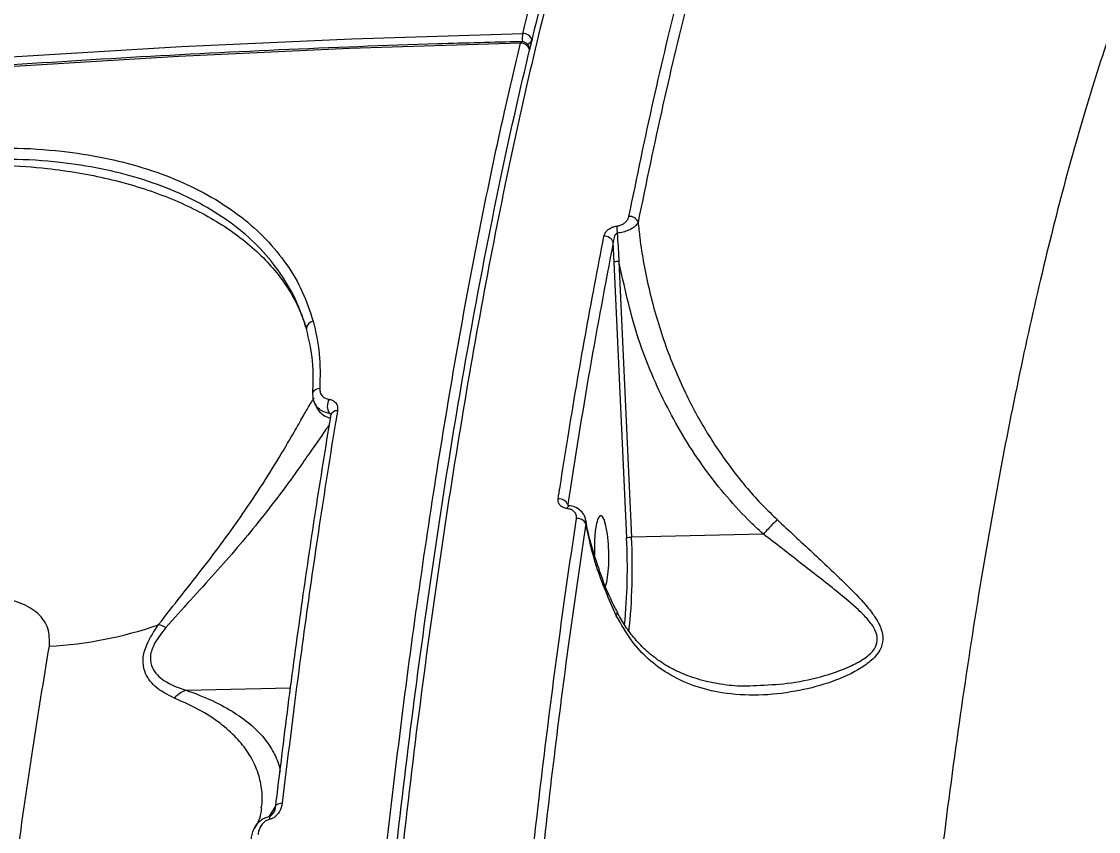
# Model space of a CAD drawing. Header units: millimetres. Extents: x -10374 to 11119, y -8221 to 9433.
# Drawn here: x -2836.1 to -2706.1, y -4564.2 to -4466.5 of the extents above; entities that cross this region are included whole.
import ezdxf

# ---------------------------------------------------------------- set-up
doc = ezdxf.new("R2010")
doc.units = ezdxf.units.MM
for name, color, linetype in [('DIKOM_ОБЪЕКТ', 7, 'Continuous'), ('DIKOM_РАЗМЕР_ЗОНА', 7, 'Continuous'), ('DIKOM_РАЗМЕР_ОБЪЕКТА', 7, 'Continuous')]:
    doc.layers.add(name, color=color, linetype=linetype)
doc.styles.add('style1', font='arial.ttf', dxfattribs={"width": 0.8})
doc.dimstyles.new('1-50', dxfattribs={"dimtxt": 300, "dimasz": 200, "dimexe": 100, "dimexo": 0, "dimgap": 100, "dimtad": 0, "dimdec": 0, "dimtxsty": 'style1', "dimcen": 0, "dimclrd": 7, "dimclre": 7, "dimadec": 1, "dimazin": 2, "dimtfac": 1, "dimtdec": 0, "dimtmove": 1, "dimatfit": 3, "dimfxl": 0, "dimlwd": 25, "dimlwe": 18, "dimarcsym": 0})

# ---------------------------------------------------------------- blocks, each defined once
blk = doc.blocks.new('*D16')
at = {"layer": 'Defpoints', "color": 0, "transparency": 16777216}
for p in [(-9045.1, 5161.67), (3694.49, 5161.67), (1813.16, -6719.94)]:
    blk.add_point(p, dxfattribs=at)
at = {"layer": 'DIKOM_РАЗМЕР_ОБЪЕКТА', "color": 7, "lineweight": 18, "transparency": 16777216}
for p, q in [((3694.49, 5161.67), (-9145.1, 5161.67)), ((1813.16, -6719.94), (-9145.1, -6719.94))]:
    blk.add_line(p, q, dxfattribs=at)
at = {"layer": 'DIKOM_РАЗМЕР_ОБЪЕКТА', "color": 7, "lineweight": 25, "transparency": 16777216}
for p, q in [((-9045.1, 4961.67), (-9045.1, -0.45)), ((-9045.1, -6519.94), (-9045.1, -1080.23))]:
    blk.add_line(p, q, dxfattribs=at)
at = {"layer": 'DIKOM_РАЗМЕР_ОБЪЕКТА', "color": 7, "transparency": 16777216}
for points in [[(-9078.43, 4961.67), (-9011.76, 4961.67), (-9045.1, 5161.67)], [(-9078.43, -6519.94), (-9011.76, -6519.94), (-9045.1, -6719.94)]]:
    blk.add_solid(points, dxfattribs=at)
at = {"layer": 'DIKOM_РАЗМЕР_ОБЪЕКТА', "color": 0, "transparency": 16777216, "insert": (-9045.1, -540.34), "char_height": 300, "attachment_point": 5, "rotation": 90, "style": 'style1'}
blk.add_mtext('11900', dxfattribs=at)
blk = doc.blocks.new('*D13')
at = {"layer": 'Defpoints', "color": 0, "transparency": 16777216}
for p in [(-10176.97, 7112.81), (3082.33, 7112.81), (2015.48, -8221.4)]:
    blk.add_point(p, dxfattribs=at)
at = {"layer": 'DIKOM_РАЗМЕР_ЗОНА', "color": 7, "lineweight": 18, "transparency": 16777216}
for p, q in [((3082.33, 7112.81), (-10276.97, 7112.81)), ((2015.48, -8221.4), (-10276.97, -8221.4))]:
    blk.add_line(p, q, dxfattribs=at)
at = {"layer": 'DIKOM_РАЗМЕР_ЗОНА', "color": 7, "lineweight": 25, "transparency": 16777216}
for p, q in [((-10176.97, 6912.81), (-10176.97, -14.41)), ((-10176.97, -8021.4), (-10176.97, -1094.19))]:
    blk.add_line(p, q, dxfattribs=at)
at = {"layer": 'DIKOM_РАЗМЕР_ЗОНА', "color": 7, "transparency": 16777216}
for points in [[(-10210.3, 6912.81), (-10143.64, 6912.81), (-10176.97, 7112.81)], [(-10210.3, -8021.4), (-10143.64, -8021.4), (-10176.97, -8221.4)]]:
    blk.add_solid(points, dxfattribs=at)
at = {"layer": 'DIKOM_РАЗМЕР_ЗОНА', "color": 0, "transparency": 16777216, "insert": (-10176.97, -554.3), "char_height": 300, "attachment_point": 5, "rotation": 90, "style": 'style1'}
blk.add_mtext('15300', dxfattribs=at)

msp = doc.modelspace()

# ---------------------------------------------------------------- linework, layer by layer
at = {"layer": 'DIKOM_ОБЪЕКТ', "color": 7, "linetype": 'Continuous', "lineweight": 15}
for p, q in [((-2774.44, -4468.57), (-2774.47, -4468.72)), ((-2764.57, -4495.51), (-2764.67, -4493.13)), ((-2763.05, -4528.8), (-2764.57, -4495.51)), ((-2763.98, -4495.44), (-2762.47, -4528.73)), ((-2770.17, -4524.76), (-2770.16, -4524.88)), ((-2770.17, -4524.76), (-2770.16, -4524.91)), ((-2768.01, -4526.63), (-2767.99, -4527.06)), ((-2746.56, -4528.36), (-2762.47, -4528.73)), ((-2816.21, -4547.19), (-2803.59, -4546.89)), ((-2747.57, -4546.62), (-2747.39, -4546.61)), ((-2807.15, -4561.43), (-2807.13, -4561.35)), ((-2806.13, -4562.4), (-2805.46, -4561.31)), ((-2805.7, -4562), (-2805.67, -4561.97))]:
    msp.add_line(p, q, dxfattribs=at)
at = {"layer": 'DIKOM_ОБЪЕКТ', "color": 7, "linetype": 'Continuous', "lineweight": 15, "flags": 128}
for points in [[(-2775.87, -4469.11), (-2796.5, -4469.76), (-2817.07, -4470.7), (-2837.58, -4471.94), (-2858.02, -4473.47), (-2878.39, -4475.3), (-2898.68, -4477.42), (-2918.88, -4479.84), (-2939, -4482.55), (-2959.01, -4485.55), (-2978.92, -4488.84), (-2998.72, -4492.42)], [(-2998.44, -4491.24), (-2978.64, -4487.66), (-2958.73, -4484.37), (-2938.71, -4481.37), (-2918.6, -4478.66), (-2898.4, -4476.24), (-2878.11, -4474.12), (-2857.74, -4472.29), (-2837.29, -4470.76), (-2816.78, -4469.52), (-2796.21, -4468.58), (-2775.59, -4467.93)], [(-2775.76, -4468.92), (-2775.77, -4468.92), (-2775.81, -4468.94), (-2775.84, -4469.01), (-2775.87, -4469.11)], [(-2774.75, -4469.75), (-2774.75, -4469.78), (-2774.76, -4469.89)], [(-2800.91, -4511.49), (-2800.91, -4511.36), (-2800.88, -4511.23), (-2800.81, -4511.1), (-2800.71, -4510.99), (-2800.58, -4510.9), (-2800.43, -4510.82), (-2800.26, -4510.77), (-2800.08, -4510.74)], [(-2798.75, -4514.18), (-2798.76, -4514.04), (-2798.75, -4513.99)], [(-2770.23, -4525.27), (-2770.16, -4525.11), (-2770.09, -4525), (-2770.02, -4524.95), (-2769.98, -4524.94)], [(-2765.6, -4534.63), (-2765.46, -4534.14), (-2765.31, -4533.21), (-2765.22, -4532.08), (-2765.2, -4530.82), (-2765.26, -4529.54), (-2765.37, -4528.35), (-2765.55, -4527.35), (-2765.77, -4526.6), (-2766.01, -4526.18), (-2766.26, -4526.11), (-2766.49, -4526.41), (-2766.69, -4527.05), (-2766.84, -4527.97), (-2766.93, -4529.11), (-2766.95, -4530.36), (-2766.93, -4530.91)], [(-2805.42, -4561.27), (-2805.4, -4561.18), (-2805.34, -4561.07), (-2805.25, -4560.98), (-2805.12, -4560.9), (-2804.97, -4560.85), (-2804.8, -4560.81), (-2804.61, -4560.79)]]:
    msp.add_lwpolyline(points, dxfattribs=at)
at = {"layer": 'DIKOM_ОБЪЕКТ', "color": 7, "linetype": 'Continuous', "lineweight": 15}
for centre, radius, start, end in [((-2775.79, -4470.18), 1.07, 15.4457, 94.3303), ((-2775.74, -4469.92), 1, 9.2685, 91.3862), ((-2771.94, -4468.62), 3.71, 169.2277, 184.6094), ((-2775.51, -4469), 1.07, 15.2147, 94.3019), ((-2775.27, -4468.39), 0.855, 286.2413, 337.9238), ((-2755.78, -4490.96), 8.48, 181.4642, 187.2919), ((-2762.7, -4491.11), 1.11, 22.4554, 94.5124), ((-2765.7, -4493.48), 1.08, 18.9056, 95.2658), ((-2764.03, -4497.46), 2.02, 88.4836, 105.2831), ((-2800.74, -4503.59), 0.942, 97.8569, 179.7796), ((-2797.48, -4512.89), 1.69, 151.2277, 211.5423), ((-2798, -4514.25), 0.8, 85.3226, 161.1633), ((-2771.19, -4525.21), 1.11, 23.9392, 96.4832), ((-2769, -4527.61), 1.15, 28.5476, 95.6757), ((-2836.37, -4532.38), 73.4, 354.5866, 2.7908), ((-2762.52, -4530.77), 2.03, 88.5271, 105.1934), ((-2836.12, -4532.44), 73.75, 354.015, 2.8775), ((-2835.18, -4494.33), 47.6, 272.986, 289.2164), ((-2820.47, -4542.97), 3.81, 61.3338, 75.5318), ((-2804.28, -4562.47), 1.85, 177.8969, 189.2604)]:
    msp.add_arc(centre, radius, start, end, dxfattribs=at)
for points, knots in [([(-2733.63, -4389.1), (-2734.77, -4389.55), (-2737.41, -4390.6), (-2741.48, -4393.79), (-2745.85, -4398.38), (-2750.06, -4404.24), (-2754.12, -4411.26), (-2758.04, -4419.37), (-2761.84, -4428.62), (-2765.52, -4438.97), (-2769.05, -4450.37), (-2772.48, -4462.97), (-2775.77, -4476.81), (-2778.94, -4491.89), (-2781.91, -4507.99), (-2784.69, -4525.02), (-2787.26, -4542.91), (-2789.61, -4561.61), (-2791.72, -4581.11), (-2793.61, -4601.36), (-2795.26, -4622.29), (-2796.67, -4643.79), (-2797.83, -4665.78), (-2798.7, -4686.72), (-2799.08, -4700.44), (-2799.25, -4706.56)], [0, 0, 0, 0, 0.033962, 0.078818, 0.123603, 0.168247, 0.211245, 0.254369, 0.297557, 0.340746, 0.38387, 0.426869, 0.471513, 0.516297, 0.561154, 0.60601, 0.650795, 0.695439, 0.740083, 0.784868, 0.829724, 0.874581, 0.919365, 0.964009, 1, 1, 1, 1]), ([(-2775.59, -4467.93), (-2774.93, -4465.28), (-2773.14, -4458.08), (-2770.07, -4447.22), (-2766.36, -4435.69), (-2762.5, -4425.32), (-2758.5, -4416.14), (-2754.39, -4408.21), (-2750.18, -4401.55), (-2745.88, -4396.19), (-2741.48, -4392.22), (-2738.12, -4389.91), (-2736.21, -4389.36), (-2735.81, -4389.24)], [0, 0, 0, 0, 0.05908, 0.160379, 0.261998, 0.363779, 0.46556, 0.567178, 0.668477, 0.769777, 0.871395, 0.973176, 1, 1, 1, 1]), ([(-2672.53, -4425.82), (-2672.99, -4425.78), (-2674.81, -4425.59), (-2677.95, -4426.51), (-2681.95, -4428.6), (-2685.89, -4431.98), (-2689.77, -4436.52), (-2693.55, -4442.22), (-2697.23, -4449.06), (-2700.79, -4457.02), (-2704.23, -4466.12), (-2707.54, -4476.32), (-2710.7, -4487.57), (-2713.71, -4499.83), (-2716.55, -4513.02), (-2719.21, -4527.15), (-2721.68, -4542.19), (-2723.96, -4558.11), (-2726.04, -4574.84), (-2727.91, -4592.29), (-2729.56, -4610.4), (-2730.87, -4627.73), (-2731.92, -4644.06), (-2732.44, -4654.25), (-2732.69, -4659.35)], [0, 0, 0, 0, 0.016106, 0.063737, 0.111402, 0.159217, 0.207108, 0.254999, 0.302814, 0.350479, 0.398221, 0.446113, 0.494081, 0.542049, 0.589942, 0.637684, 0.685544, 0.733554, 0.78164, 0.829726, 0.877737, 0.925597, 0.962799, 1, 1, 1, 1]), ([(-2784.08, -4428.4), (-2785.81, -4428.51), (-2793.95, -4429.04), (-2808.47, -4430.19), (-2827.6, -4431.95), (-2846.68, -4434.01), (-2865.7, -4436.34), (-2884.65, -4438.96), (-2903.53, -4441.86), (-2922.33, -4445.04), (-2941.05, -4448.5), (-2959.69, -4452.24), (-2978.23, -4456.26), (-2996.67, -4460.55), (-3015.01, -4465.12), (-3033.23, -4469.97), (-3051.35, -4475.09), (-3069.34, -4480.49), (-3087.21, -4486.16), (-3104.94, -4492.1), (-3122.54, -4498.3), (-3140, -4504.78), (-3157.31, -4511.52), (-3174.46, -4518.52), (-3191.46, -4525.79), (-3208.3, -4533.31), (-3224.97, -4541.1), (-3236.65, -4546.76), (-3242.77, -4549.84), (-3243.44, -4550.17)], [0, 0, 0, 0, 0.01071, 0.05027, 0.089831, 0.129388, 0.168935, 0.208472, 0.248001, 0.287521, 0.327026, 0.366518, 0.405997, 0.445458, 0.4849, 0.524323, 0.563727, 0.603105, 0.64246, 0.681789, 0.721089, 0.760359, 0.799598, 0.838803, 0.877973, 0.917105, 0.956197, 0.995249, 1, 1, 1, 1]), ([(-2762.78, -4490.01), (-2761.8, -4485.27), (-2759.85, -4475.8), (-2756.69, -4462.71), (-2753.39, -4450.4), (-2751.07, -4443.04), (-2749.9, -4439.36)], [0, 0, 0, 0, 0.248598, 0.497194, 0.748598, 1, 1, 1, 1]), ([(-2748.82, -4440.16), (-2749.97, -4443.79), (-2752.27, -4451.05), (-2755.55, -4463.27), (-2758.71, -4476.36), (-2760.69, -4485.91), (-2761.67, -4490.69)], [0, 0, 0, 0, 0.248597, 0.497193, 0.748597, 1, 1, 1, 1]), ([(-2800.04, -4706.82), (-2799.87, -4700.72), (-2799.49, -4687.13), (-2798.64, -4666.42), (-2797.51, -4644.78), (-2796.12, -4623.44), (-2794.47, -4602.48), (-2792.56, -4581.98), (-2790.44, -4562.41), (-2788.11, -4543.8), (-2785.59, -4526.17), (-2782.85, -4509.24), (-2779.87, -4493.11), (-2776.68, -4477.82), (-2773.35, -4464.02), (-2771.06, -4455.2), (-2769.87, -4451.35), (-2769.83, -4451.25)], [0, 0, 0, 0, 0.058345, 0.129855, 0.20142, 0.272929, 0.346516, 0.420163, 0.493749, 0.565259, 0.636824, 0.708334, 0.78192, 0.855568, 0.929154, 0.998089, 1, 1, 1, 1]), ([(-2775.76, -4468.92), (-2779.13, -4469), (-2788.88, -4469.26), (-2804.99, -4469.88), (-2824.08, -4470.86), (-2843.1, -4472.1), (-2862.07, -4473.59), (-2880.98, -4475.33), (-2899.81, -4477.33), (-2918.58, -4479.58), (-2937.26, -4482.08), (-2955.86, -4484.84), (-2974.37, -4487.84), (-2992.78, -4491.1), (-3011.1, -4494.61), (-3029.31, -4498.36), (-3047.42, -4502.36), (-3065.41, -4506.61), (-3083.29, -4511.1), (-3101.04, -4515.84), (-3118.67, -4520.82), (-3136.16, -4526.05), (-3153.52, -4531.51), (-3170.74, -4537.21), (-3187.81, -4543.15), (-3204.74, -4549.33), (-3221.51, -4555.74), (-3238.12, -4562.38), (-3254.57, -4569.25), (-3270.85, -4576.36), (-3286.97, -4583.69), (-3302.9, -4591.24), (-3318.66, -4599.02), (-3334.23, -4607.02), (-3348.87, -4614.82), (-3358.24, -4620.05), (-3362.55, -4622.45)], [0, 0, 0, 0, 0.015772, 0.04573, 0.075689, 0.105649, 0.135609, 0.165567, 0.195527, 0.225486, 0.255445, 0.285405, 0.315363, 0.345323, 0.375282, 0.405242, 0.4352, 0.465159, 0.495118, 0.525077, 0.555036, 0.584996, 0.614955, 0.644914, 0.674872, 0.704831, 0.734791, 0.764749, 0.794708, 0.824666, 0.854625, 0.884583, 0.914541, 0.9445, 0.974457, 1, 1, 1, 1]), ([(-2744.66, -5191.27), (-2745.5, -5189.37), (-2747.8, -5184.19), (-2751.48, -5174.75), (-2755.67, -5162.67), (-2759.75, -5149.44), (-2763.7, -5135.15), (-2767.52, -5119.86), (-2771.18, -5103.59), (-2774.68, -5086.38), (-2778.01, -5068.25), (-2781.16, -5049.28), (-2784.12, -5029.55), (-2786.88, -5009.16), (-2789.43, -4988.17), (-2791.75, -4966.59), (-2793.85, -4944.47), (-2795.72, -4921.89), (-2797.35, -4898.96), (-2798.75, -4875.77), (-2799.89, -4852.41), (-2800.77, -4828.9), (-2801.4, -4805.28), (-2801.78, -4781.64), (-2801.9, -4758.08), (-2801.77, -4734.72), (-2801.38, -4711.62), (-2800.73, -4688.83), (-2799.82, -4666.38), (-2798.66, -4644.34), (-2797.26, -4622.82), (-2795.62, -4601.9), (-2793.83, -4582.62), (-2791.92, -4564.88), (-2789.95, -4548.58), (-2787.81, -4532.86), (-2785.5, -4517.78), (-2783.07, -4503.47), (-2780.5, -4489.98), (-2778.1, -4478.58), (-2776.52, -4471.85), (-2775.87, -4469.11)], [0, 0, 0, 0, 0.015653, 0.04249, 0.069412, 0.096376, 0.123341, 0.150263, 0.1771, 0.203937, 0.230859, 0.257823, 0.284788, 0.31171, 0.338547, 0.365384, 0.392306, 0.41927, 0.446235, 0.473157, 0.499994, 0.526831, 0.553753, 0.580717, 0.607682, 0.634604, 0.661441, 0.688278, 0.715199, 0.742164, 0.769129, 0.796051, 0.822888, 0.845967, 0.869168, 0.892397, 0.915626, 0.938828, 0.961588, 0.984348, 1, 1, 1, 1]), ([(-2843.64, -4481.93), (-2841.52, -4481.83), (-2837.27, -4481.64), (-2831.43, -4482.04), (-2826.12, -4482.86), (-2821.38, -4484.06), (-2816.99, -4485.66), (-2813.01, -4487.65), (-2809.49, -4490.01), (-2806.47, -4492.72), (-2804, -4495.75), (-2802.06, -4499.05), (-2801.26, -4501.46), (-2800.87, -4502.65)], [0, 0, 0, 0, 0.102193, 0.204363, 0.292488, 0.380891, 0.469016, 0.557403, 0.64608, 0.734467, 0.822882, 0.911579, 1, 1, 1, 1]), ([(-2801.68, -4503.58), (-2802.07, -4502.41), (-2802.85, -4500.05), (-2804.76, -4496.82), (-2807.17, -4493.84), (-2810.14, -4491.19), (-2813.59, -4488.88), (-2817.48, -4486.93), (-2821.79, -4485.37), (-2826.43, -4484.2), (-2831.63, -4483.39), (-2837.35, -4483.01), (-2841.51, -4483.2), (-2843.59, -4483.3)], [0, 0, 0, 0, 0.088372, 0.177027, 0.265395, 0.35377, 0.442424, 0.530803, 0.618944, 0.707375, 0.795528, 0.897757, 1, 1, 1, 1]), ([(-2843.5, -4483.83), (-2841.72, -4483.81), (-2838.14, -4483.76), (-2832.08, -4484.23), (-2826.69, -4485.14), (-2822.04, -4486.39), (-2817.64, -4487.92), (-2813.66, -4489.83), (-2810.22, -4492.09), (-2807.91, -4493.96), (-2805.92, -4495.97), (-2804.24, -4498.11), (-2802.88, -4500.39), (-2802.09, -4502.25), (-2801.76, -4503.33), (-2801.68, -4503.58)], [0, 0, 0, 0, 0.086915, 0.174884, 0.305727, 0.373065, 0.440408, 0.572503, 0.640535, 0.708567, 0.775108, 0.841645, 0.910155, 0.978659, 1, 1, 1, 1]), ([(-2765.8, -4492.4), (-2765.77, -4492.31), (-2765.7, -4492.08), (-2765.47, -4491.75), (-2765.12, -4491.47), (-2764.71, -4491.26), (-2764.41, -4491.2), (-2764.26, -4491.17)], [0, 0, 0, 0, 0.182525, 0.423755, 0.627593, 0.813531, 1, 1, 1, 1]), ([(-2764.26, -4491.17), (-2764.11, -4491.15), (-2763.82, -4491.09), (-2763.42, -4490.9), (-2763.09, -4490.63), (-2762.87, -4490.32), (-2762.81, -4490.1), (-2762.78, -4490.01)], [0, 0, 0, 0, 0.188895, 0.377484, 0.579145, 0.816453, 1, 1, 1, 1]), ([(-2761.67, -4490.69), (-2761.72, -4490.79), (-2761.84, -4491.03), (-2762.24, -4491.38), (-2762.8, -4491.69), (-2763.47, -4491.92), (-2763.95, -4492), (-2764.19, -4492.03)], [0, 0, 0, 0, 0.174212, 0.403652, 0.605173, 0.799982, 1, 1, 1, 1]), ([(-2761.67, -4490.69), (-2761.61, -4491.31), (-2761.32, -4494.1), (-2760.41, -4499.01), (-2758.58, -4505.3), (-2756.2, -4511.04), (-2753.4, -4516.2), (-2750.28, -4520.77), (-2747.38, -4524.2), (-2745.47, -4526.04), (-2744.89, -4526.6)], [0, 0, 0, 0, 0.046562, 0.207882, 0.369672, 0.530938, 0.667182, 0.803765, 0.939886, 1, 1, 1, 1]), ([(-2771.31, -4524.11), (-2771.24, -4523.62), (-2770.86, -4521.17), (-2769.79, -4514.47), (-2768.06, -4504.23), (-2766.55, -4496.35), (-2765.8, -4492.4)], [0, 0, 0, 0, 0.044142, 0.220712, 0.610012, 1, 1, 1, 1]), ([(-2764.19, -4492.03), (-2764.22, -4492.05), (-2764.27, -4492.07), (-2764.37, -4492.15), (-2764.48, -4492.3), (-2764.58, -4492.56), (-2764.65, -4492.84), (-2764.67, -4493.04), (-2764.67, -4493.13)], [0, 0, 0, 0, 0.076539, 0.131991, 0.295224, 0.506027, 0.782435, 1, 1, 1, 1]), ([(-2764.19, -4492.03), (-2764.18, -4492.19), (-2764.12, -4493.33), (-2764.04, -4494.46), (-2763.98, -4495.44)], [0, 0, 0, 0, 0.138097, 1, 1, 1, 1]), ([(-2764.67, -4493.13), (-2765.63, -4498.18), (-2767.56, -4508.29), (-2769.3, -4519.27), (-2770.17, -4524.76)], [0, 0, 0, 0, 0.499274, 1, 1, 1, 1]), ([(-2746.56, -4528.36), (-2747.18, -4527.78), (-2748.84, -4526.23), (-2751.32, -4523.49), (-2753.96, -4520.08), (-2756.33, -4516.43), (-2759.16, -4511.24), (-2762.07, -4504.3), (-2763.34, -4498.42), (-2763.98, -4495.44)], [0, 0, 0, 0, 0.067079, 0.179648, 0.292211, 0.40793, 0.52364, 0.759128, 1, 1, 1, 1]), ([(-2800.87, -4502.65), (-2800.57, -4503.95), (-2799.97, -4506.56), (-2800.04, -4509.34), (-2800.08, -4510.74)], [0, 0, 0, 0, 0.496494, 1, 1, 1, 1]), ([(-2800.91, -4511.49), (-2800.87, -4510.14), (-2800.79, -4507.42), (-2801.38, -4504.87), (-2801.68, -4503.58)], [0, 0, 0, 0, 0.496485, 1, 1, 1, 1]), ([(-2819.52, -4539.27), (-2818.62, -4538.12), (-2816.81, -4535.76), (-2814, -4532.25), (-2811.39, -4528.78), (-2808.92, -4525.29), (-2806.55, -4521.68), (-2804.6, -4518.5), (-2803.13, -4515.97), (-2802.08, -4514.12), (-2801.29, -4512.74), (-2800.9, -4512.11), (-2800.77, -4511.98), (-2800.73, -4511.94)], [0, 0, 0, 0, 0.105328, 0.214552, 0.310288, 0.408054, 0.519588, 0.635277, 0.718068, 0.803162, 0.886242, 0.972404, 1, 1, 1, 1]), ([(-2798.92, -4513.78), (-2799.17, -4513.72), (-2799.69, -4513.61), (-2800.35, -4513.12), (-2800.83, -4512.4), (-2800.88, -4511.8), (-2800.91, -4511.49)], [0, 0, 0, 0, 0.214589, 0.434868, 0.718861, 1, 1, 1, 1]), ([(-2800.08, -4510.74), (-2800.07, -4510.92), (-2800.06, -4511.27), (-2799.8, -4511.69), (-2799.43, -4511.98), (-2799.11, -4512.05), (-2798.96, -4512.08)], [0, 0, 0, 0, 0.297431, 0.589078, 0.802708, 1, 1, 1, 1]), ([(-2800.62, -4512.59), (-2800.54, -4512.82), (-2800.37, -4513.31), (-2799.8, -4513.89), (-2799.25, -4514.25), (-2798.9, -4514.29), (-2798.82, -4514.3)], [0, 0, 0, 0, 0.270241, 0.592397, 0.914529, 1, 1, 1, 1]), ([(-2798.96, -4512.08), (-2798.92, -4512.08), (-2798.75, -4512.11), (-2798.45, -4512.22), (-2798.12, -4512.5), (-2797.9, -4512.92), (-2797.92, -4513.27), (-2797.93, -4513.45)], [0, 0, 0, 0, 0.049119, 0.217896, 0.426688, 0.702309, 1, 1, 1, 1]), ([(-2805.41, -4561.4), (-2804.91, -4557.27), (-2803.91, -4549.01), (-2802.28, -4537.04), (-2800.57, -4525.37), (-2799.36, -4517.91), (-2798.75, -4514.18)], [0, 0, 0, 0, 0.249315, 0.498627, 0.749315, 1, 1, 1, 1]), ([(-2797.93, -4513.45), (-2798.01, -4513.93), (-2798.41, -4516.3), (-2799.42, -4522.57), (-2800.92, -4532.47), (-2802.78, -4545.78), (-2803.95, -4555.42), (-2804.61, -4560.79)], [0, 0, 0, 0, 0.032166, 0.160836, 0.418398, 0.675958, 1, 1, 1, 1]), ([(-2798.93, -4513.78), (-2798.91, -4513.78), (-2798.87, -4513.78), (-2798.83, -4513.79), (-2798.78, -4513.82), (-2798.77, -4513.84), (-2798.73, -4513.87), (-2798.75, -4513.98), (-2798.75, -4513.99)], [0, 0, 0, 0, 0.028505, 0.093076, 0.207809, 0.418913, 0.945514, 1, 1, 1, 1]), ([(-2798.9, -4515.16), (-2798.92, -4515.18), (-2799.15, -4515.45), (-2799.85, -4516.47), (-2801.03, -4518.16), (-2802.65, -4520.49), (-2804.79, -4523.44), (-2807.34, -4526.75), (-2810.02, -4530), (-2812.76, -4533.14), (-2815.73, -4536.35), (-2817.66, -4538.52), (-2818.64, -4539.62)], [0, 0, 0, 0, 0.007958, 0.101569, 0.193042, 0.287052, 0.412278, 0.541979, 0.650288, 0.760639, 0.87869, 1, 1, 1, 1]), ([(-2770.23, -4525.27), (-2770.39, -4525.24), (-2770.72, -4525.17), (-2771.09, -4524.9), (-2771.32, -4524.54), (-2771.32, -4524.25), (-2771.31, -4524.11)], [0, 0, 0, 0, 0.234156, 0.482487, 0.741366, 1, 1, 1, 1]), ([(-2769.98, -4524.94), (-2770, -4524.94), (-2770.07, -4524.93), (-2770.14, -4524.9), (-2770.18, -4524.88), (-2770.18, -4524.88), (-2770.18, -4524.88)], [0, 0, 0, 0, 0.16102, 0.463174, 0.787697, 1, 1, 1, 1]), ([(-2768.02, -4526.63), (-2768.03, -4526.53), (-2768.06, -4526.17), (-2768.44, -4525.63), (-2769.07, -4525.16), (-2769.63, -4524.94), (-2769.95, -4524.95), (-2769.98, -4524.95)], [0, 0, 0, 0, 0.114175, 0.40079, 0.681537, 0.965649, 1, 1, 1, 1]), ([(-2769.11, -4526.46), (-2769.11, -4526.31), (-2769.1, -4526.02), (-2769.34, -4525.64), (-2769.72, -4525.36), (-2770.07, -4525.3), (-2770.23, -4525.27)], [0, 0, 0, 0, 0.258438, 0.516801, 0.767923, 1, 1, 1, 1]), ([(-2776.09, -4583.17), (-2775.59, -4578.21), (-2774.57, -4568.28), (-2772.88, -4553.91), (-2771.08, -4539.89), (-2769.77, -4530.94), (-2769.11, -4526.46)], [0, 0, 0, 0, 0.249099, 0.498198, 0.7491, 1, 1, 1, 1]), ([(-2767.99, -4527.06), (-2768.64, -4531.49), (-2769.94, -4540.35), (-2771.73, -4554.3), (-2773.42, -4568.68), (-2774.44, -4578.65), (-2774.95, -4583.64)], [0, 0, 0, 0, 0.249101, 0.4982, 0.749102, 1, 1, 1, 1]), ([(-2764.3, -4538.19), (-2765.17, -4536.23), (-2766.78, -4532.6), (-2767.61, -4528.8), (-2767.99, -4527.06)], [0, 0, 0, 0, 0.539498, 1, 1, 1, 1]), ([(-2764.2, -4537.7), (-2764.33, -4537.46), (-2765.03, -4536.17), (-2766.03, -4533.72), (-2767.13, -4530.39), (-2767.77, -4528.01), (-2767.95, -4526.75), (-2767.97, -4526.63)], [0, 0, 0, 0, 0.068916, 0.367119, 0.666655, 0.967541, 1, 1, 1, 1]), ([(-2744.89, -4526.6), (-2743.48, -4527.92), (-2740.64, -4530.55), (-2737.02, -4533.95), (-2734.51, -4536.5), (-2733.09, -4538.29), (-2732.32, -4539.68), (-2732.03, -4541.08), (-2732.46, -4542.49), (-2733.6, -4543.73), (-2735.71, -4545.13), (-2738.77, -4546.42), (-2742.86, -4547.43), (-2747.15, -4547.9), (-2751.29, -4547.65), (-2754.96, -4546.75), (-2757.95, -4545.37), (-2760.45, -4543.5), (-2762.6, -4541.22), (-2763.71, -4539.24), (-2764.3, -4538.19)], [0, 0, 0, 0, 0.087337, 0.174678, 0.233617, 0.263944, 0.294122, 0.321209, 0.348567, 0.38267, 0.415432, 0.485141, 0.555044, 0.634216, 0.713328, 0.776923, 0.840421, 0.891304, 0.942131, 1, 1, 1, 1]), ([(-2744.89, -4526.6), (-2744.92, -4526.63), (-2745.08, -4526.78), (-2745.43, -4527.13), (-2745.99, -4527.73), (-2746.36, -4528.15), (-2746.55, -4528.36)], [0, 0, 0, 0, 0.056275, 0.368418, 0.684219, 1, 1, 1, 1]), ([(-2747.39, -4546.61), (-2746.15, -4546.55), (-2743.57, -4546.43), (-2739.65, -4545.64), (-2736.49, -4544.57), (-2734.29, -4543.37), (-2733.17, -4542.37), (-2732.84, -4541.51), (-2732.79, -4540.74), (-2733.05, -4539.83), (-2733.92, -4538.64), (-2735.48, -4537.08), (-2738.17, -4534.84), (-2742.06, -4531.87), (-2745.03, -4529.5), (-2746.55, -4528.36), (-2746.55, -4528.36)], [0, 0, 0, 0, 0.106073, 0.220863, 0.335309, 0.387064, 0.438811, 0.472702, 0.478935, 0.519054, 0.566288, 0.61386, 0.709902, 0.854888, 0.999849, 1, 1, 1, 1]), ([(-2746.55, -4528.36), (-2746.55, -4528.36), (-2746.55, -4528.36), (-2746.56, -4528.36), (-2746.56, -4528.36), (-2746.56, -4528.36)], [0, 0, 0, 0, 0.310762, 0.667914, 1, 1, 1, 1]), ([(-2832.7, -4541.86), (-2832.69, -4541.13), (-2832.65, -4539.67), (-2833.96, -4537.83), (-2836.12, -4536.56), (-2838.62, -4535.99), (-2840.33, -4536.04), (-2841.01, -4536.06)], [0, 0, 0, 0, 0.209903, 0.422876, 0.638245, 0.855359, 1, 1, 1, 1]), ([(-2764.3, -4538.19), (-2764.29, -4538.17), (-2764.21, -4538.03), (-2764.15, -4537.84), (-2764.23, -4537.75), (-2764.25, -4537.72)], [0, 0, 0, 0, 0.109816, 0.721836, 1, 1, 1, 1]), ([(-2747.38, -4546.66), (-2747.92, -4546.68), (-2749.37, -4546.75), (-2751.67, -4546.51), (-2754.2, -4545.98), (-2756.43, -4545.18), (-2758.42, -4544.17), (-2760.16, -4542.93), (-2761.69, -4541.48), (-2762.92, -4539.92), (-2763.74, -4538.68), (-2764.11, -4537.89), (-2764.2, -4537.69)], [0, 0, 0, 0, 0.078996, 0.215333, 0.345719, 0.470966, 0.577195, 0.68947, 0.796335, 0.886692, 0.971458, 1, 1, 1, 1]), ([(-2817.59, -4548.16), (-2818.44, -4547.74), (-2819.6, -4547.16), (-2820.72, -4545.91), (-2821.29, -4544.86), (-2821.49, -4543.46), (-2820.99, -4541.5), (-2820.06, -4540.09), (-2819.52, -4539.27)], [0, 0, 0, 0, 0.30309, 0.41524, 0.529515, 0.668756, 0.808547, 1, 1, 1, 1]), ([(-2818.64, -4539.62), (-2819.19, -4540.33), (-2820.14, -4541.53), (-2820.64, -4543.27), (-2820.35, -4544.48), (-2819.7, -4545.36), (-2818.41, -4546.41), (-2817.17, -4546.88), (-2816.23, -4547.19), (-2816.23, -4547.19)], [0, 0, 0, 0, 0.188601, 0.321658, 0.455535, 0.569138, 0.683119, 0.999679, 1, 1, 1, 1]), ([(-2810.11, -5131.39), (-2811.12, -5127.88), (-2813.16, -5120.86), (-2816.11, -5109.37), (-2818.99, -5097.22), (-2821.8, -5084.2), (-2824.55, -5070.31), (-2827.22, -5055.56), (-2829.76, -5040.16), (-2832.24, -5023.71), (-2834.63, -5006.17), (-2836.92, -4987.54), (-2839.04, -4968.19), (-2840.99, -4948.13), (-2842.75, -4927.44), (-2844.29, -4906.58), (-2845.59, -4885.63), (-2846.66, -4864.68), (-2847.54, -4843.36), (-2848.19, -4821.72), (-2848.62, -4799.84), (-2848.81, -4778.22), (-2848.76, -4756.92), (-2848.5, -4736.01), (-2848.01, -4715.12), (-2847.28, -4694.34), (-2846.31, -4673.73), (-2845.21, -4655.07), (-2844.02, -4638.31), (-2842.79, -4623.32), (-2841.44, -4608.65), (-2839.95, -4594.38), (-2838.33, -4580.55), (-2836.59, -4567.17), (-2834.72, -4554.2), (-2833.38, -4545.98), (-2832.7, -4541.86)], [0, 0, 0, 0, 0.027765, 0.055564, 0.083362, 0.111128, 0.140031, 0.168973, 0.197914, 0.226818, 0.258245, 0.289696, 0.321123, 0.353467, 0.385839, 0.418183, 0.449506, 0.480853, 0.512176, 0.544413, 0.576676, 0.608912, 0.640161, 0.671434, 0.702682, 0.734841, 0.767027, 0.799186, 0.824146, 0.849107, 0.874267, 0.899427, 0.92447, 0.949512, 0.974756, 1, 1, 1, 1]), ([(-2817.59, -4548.16), (-2817.57, -4548.12), (-2817.39, -4547.88), (-2816.96, -4547.46), (-2816.48, -4547.28), (-2816.23, -4547.19)], [0, 0, 0, 0, 0.069931, 0.497894, 1, 1, 1, 1]), ([(-2807.13, -4561.35), (-2807.11, -4561.27), (-2806.95, -4560.48), (-2807.06, -4559.02), (-2807.51, -4556.96), (-2808.47, -4554.99), (-2809.87, -4553.12), (-2811.77, -4551.36), (-2814.2, -4549.67), (-2816.46, -4548.66), (-2817.59, -4548.16)], [0, 0, 0, 0, 0.016595, 0.159683, 0.305176, 0.450656, 0.585884, 0.721081, 0.860611, 1, 1, 1, 1]), ([(-2816.23, -4547.19), (-2816.22, -4547.19), (-2816.22, -4547.19), (-2816.22, -4547.19), (-2816.22, -4547.19), (-2816.21, -4547.19)], [0, 0, 0, 0, 0.296084, 0.822899, 1, 1, 1, 1]), ([(-2816.21, -4547.19), (-2816.08, -4547.23), (-2814.75, -4547.69), (-2812.51, -4548.63), (-2809.95, -4550.1), (-2807.93, -4551.69), (-2806.39, -4553.38), (-2805.39, -4555.15), (-2804.9, -4556.37), (-2804.87, -4557), (-2804.87, -4557.01)], [0, 0, 0, 0, 0.017406, 0.17524, 0.333196, 0.49703, 0.660908, 0.829563, 0.998231, 1, 1, 1, 1]), ([(-2804.61, -4560.79), (-2804.62, -4560.86), (-2804.67, -4561.23), (-2804.89, -4561.8), (-2805.31, -4562.34), (-2805.71, -4562.64), (-2805.98, -4562.72), (-2806.11, -4562.76)], [0, 0, 0, 0, 0.095071, 0.472079, 0.715793, 0.857255, 1, 1, 1, 1]), ([(-2805.45, -4561.27), (-2805.46, -4561.36), (-2805.46, -4561.6), (-2805.61, -4561.85), (-2805.71, -4562.01)], [0, 0, 0, 0, 0.361204, 1, 1, 1, 1]), ([(-2808.34, -4565.23), (-2808.33, -4565.13), (-2808.28, -4564.59), (-2807.99, -4563.76), (-2807.37, -4563), (-2806.75, -4562.57), (-2806.34, -4562.46), (-2806.13, -4562.4)], [0, 0, 0, 0, 0.082574, 0.435105, 0.677273, 0.833095, 1, 1, 1, 1]), ([(-2807.12, -4561.44), (-2807.15, -4561.66), (-2807.21, -4562.23), (-2807.46, -4563.01), (-2807.8, -4563.62), (-2807.91, -4563.81)], [0, 0, 0, 0, 0.301241, 0.773986, 1, 1, 1, 1]), ([(-2806.13, -4562.4), (-2806.1, -4562.39), (-2806.05, -4562.37), (-2805.95, -4562.31), (-2805.82, -4562.19), (-2805.74, -4562.07), (-2805.7, -4562)], [0, 0, 0, 0, 0.111278, 0.218116, 0.507595, 1, 1, 1, 1]), ([(-2806.11, -4562.76), (-2806.24, -4562.8), (-2806.5, -4562.88), (-2806.89, -4563.18), (-2807.28, -4563.69), (-2807.48, -4564.23), (-2807.53, -4564.58), (-2807.54, -4564.65)], [0, 0, 0, 0, 0.145696, 0.290091, 0.532128, 0.909755, 1, 1, 1, 1])]:
    msp.add_open_spline(points, degree=3, knots=knots, dxfattribs=at)

# ---------------------------------------------------------------- dimensions: what is measured, and where the dimension line sits
at = {"layer": 'DIKOM_РАЗМЕР_ЗОНА'}
dim = msp.add_linear_dim(base=(-10176.97, 7112.81), p1=(2015.48, -8221.4), p2=(3082.33, 7112.81), angle=270, text='15300', dimstyle='1-50', override={"dimscale": 1, "dimtix": 0, "dimtofl": 1, "dimtmove": 1, "dimatfit": 3}, dxfattribs=at)
dim.commit()
dim.dimension.update_dxf_attribs({"geometry": '*D13', "text_midpoint": (-10176.97, -554.3), "dimtype": 160})
at = {"layer": 'DIKOM_РАЗМЕР_ОБЪЕКТА'}
dim = msp.add_linear_dim(base=(-9045.1, 5161.67), p1=(1813.16, -6719.94), p2=(3694.49, 5161.67), angle=270, text='11900', dimstyle='1-50', override={"dimscale": 1, "dimtix": 0, "dimtofl": 1, "dimtmove": 1, "dimatfit": 3}, dxfattribs=at)
dim.commit()
dim.dimension.update_dxf_attribs({"geometry": '*D16', "text_midpoint": (-9045.1, -540.34), "dimtype": 160})

doc.saveas('drawing.dxf')
